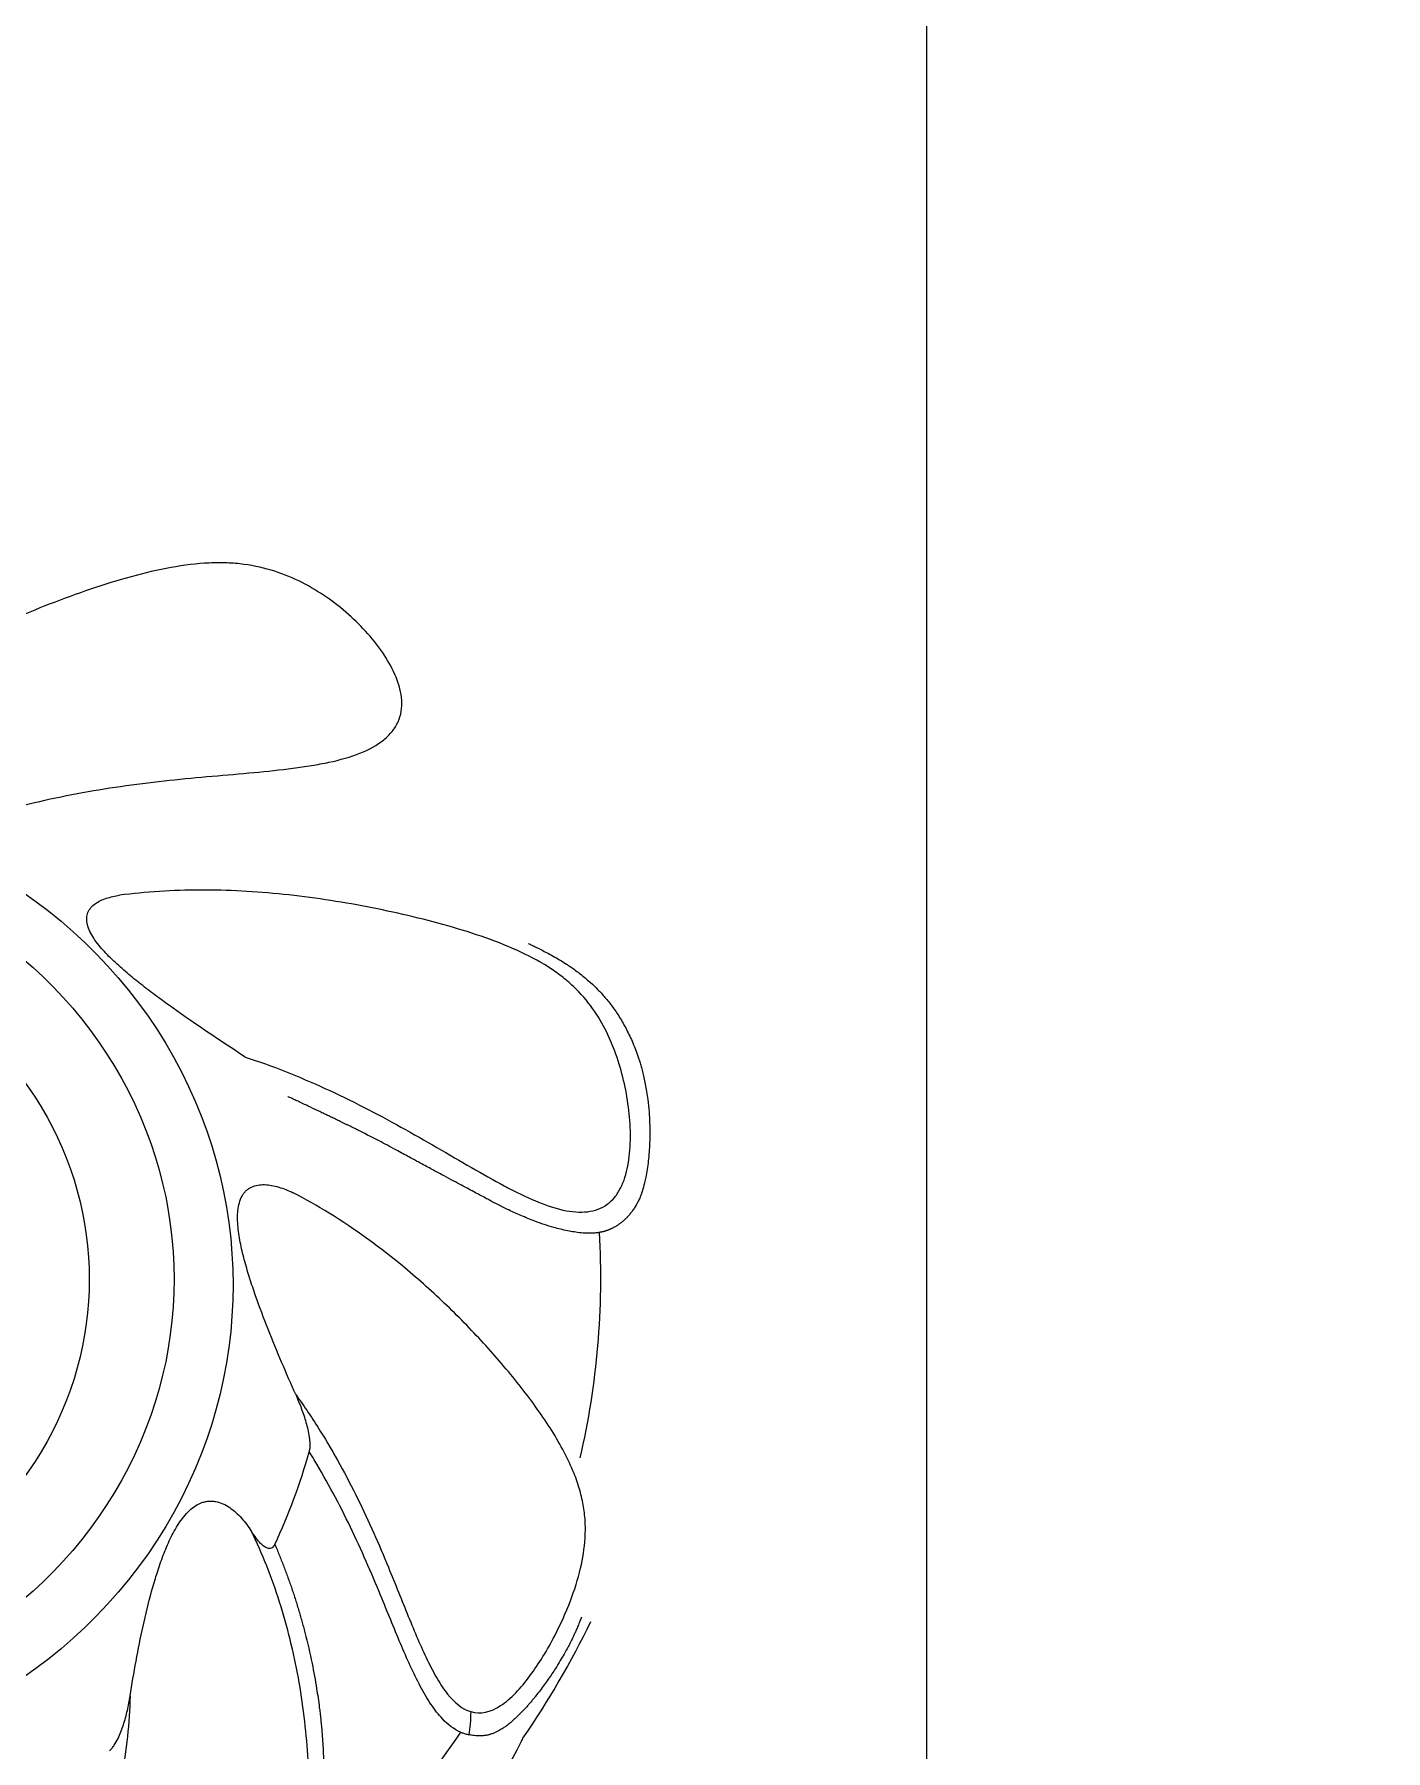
# Model space of a CAD drawing. Header units: millimetres. Extents: x -6909 to -4533, y -2578 to 782.
# Drawn here: x -5870.44 to -5864.79, y -614.87 to -607.7 of the extents above; entities that cross this region are included whole.
import ezdxf

# ---------------------------------------------------------------- set-up
doc = ezdxf.new("R2010")
doc.units = ezdxf.units.MM

msp = doc.modelspace()

# ---------------------------------------------------------------- linework, layer by layer
at = {"linetype": 'Continuous', "lineweight": 13, "extrusion": (0, 0, -1)}
for centre, major_axis, start_param in [((-5871.7149, -612.927), (2.101, 0), 4.712342), ((-5871.7149, -612.9034), (1.8542, 0), 4.712389)]:
    msp.add_ellipse(centre, major_axis=major_axis, ratio=0.960893, start_param=start_param, end_param=7.853982, dxfattribs=at)
at = {"linetype": 'Continuous', "lineweight": 18, "extrusion": (0, 0, -1)}
for centre, major_axis, ratio, start_param, end_param in [((-5871.7149, -612.9034), (-1.5, 0), 0.960893, 1.570796, 4.712389), ((-5871.7168, -612.8947), (3.639, 0), 0.960892, 6.229601, 6.500869), ((-5871.7168, -612.8947), (3.6389, 0), 0.960892, 0.574922, 0.845972)]:
    msp.add_ellipse(centre, major_axis=major_axis, ratio=ratio, start_param=start_param, end_param=end_param, dxfattribs=at)
at = {"linetype": 'Continuous', "lineweight": 13}
for points, knots in [([(-5927.8039, -636.4412), (-5927.8776, -634.3374), (-5928.0503, -628.6291), (-5928.2467, -617.4569), (-5928.2179, -606.6304), (-5928.048, -597.5948), (-5927.9082, -592.3767), (-5927.7562, -587.9978), (-5927.6186, -584.5031), (-5927.5102, -582.3186), (-5927.396, -580.5726), (-5927.2873, -579.2644), (-5927.148, -577.9593), (-5926.9707, -576.6588), (-5926.7455, -575.364), (-5926.4619, -574.0797), (-5926.1121, -572.8115), (-5925.5471, -571.1478), (-5924.6304, -569.1413), (-5922.2366, -565.4109), (-5918.7944, -562.4392), (-5914.9252, -560.1435), (-5912.4485, -558.9099), (-5910.3313, -558.0132), (-5908.6072, -557.3599), (-5907.3028, -556.9003), (-5905.9877, -556.4694), (-5904.6632, -556.0657), (-5903.3308, -555.6871), (-5901.5452, -555.2135), (-5899.2976, -554.678), (-5896.58, -554.1179), (-5892.9363, -553.47), (-5888.3525, -552.8305), (-5882.8207, -552.3027), (-5877.2717, -551.9919), (-5871.7142, -551.8932), (-5866.1567, -551.9921), (-5860.6076, -552.3024), (-5855.0759, -552.8311), (-5850.4919, -553.4704), (-5846.8481, -554.1179), (-5844.1307, -554.6787), (-5841.8831, -555.2144), (-5840.0975, -555.6878), (-5838.7649, -556.0658), (-5837.4401, -556.4688), (-5836.1248, -556.8994), (-5834.8205, -557.359), (-5833.0967, -558.013), (-5830.9804, -558.9121), (-5828.5029, -560.144), (-5824.6335, -562.4396), (-5821.192, -565.4115), (-5818.7976, -569.1421), (-5817.881, -571.1487), (-5817.3167, -572.8127), (-5816.9669, -574.0808), (-5816.6831, -575.365), (-5816.4577, -576.6598), (-5816.2806, -577.9603), (-5816.1417, -579.2655), (-5816.0334, -580.5737), (-5815.9186, -582.3198), (-5815.8126, -584.475), (-5815.7458, -586.1942), (-5815.7127, -587.0391)], [0, 0, 0, 0, 0.031621, 0.085958, 0.167893, 0.194631, 0.221369, 0.248106, 0.261475, 0.274844, 0.281529, 0.288213, 0.294898, 0.301582, 0.308267, 0.314951, 0.321636, 0.32832, 0.341689, 0.355058, 0.39505, 0.408534, 0.422017, 0.435501, 0.442243, 0.448985, 0.455727, 0.462469, 0.469211, 0.475953, 0.489437, 0.50292, 0.516404, 0.543372, 0.57034, 0.597307, 0.624275, 0.651243, 0.67821, 0.705178, 0.732146, 0.74563, 0.759114, 0.772598, 0.77934, 0.786081, 0.792823, 0.799565, 0.806307, 0.813049, 0.826533, 0.840017, 0.853501, 0.893492, 0.906861, 0.920229, 0.926914, 0.933598, 0.940282, 0.946967, 0.953651, 0.960336, 0.96702, 0.973704, 0.987073, 1, 1, 1, 1]), ([(-5866.7143, -587.1365), (-5866.7145, -587.7016), (-5866.7142, -589.386), (-5866.7145, -593.3249), (-5866.7143, -601.1962), (-5866.7144, -612.4444), (-5866.7144, -622.5666), (-5866.7144, -629.3148), (-5866.7144, -632.1266), (-5866.7144, -634.376), (-5866.7144, -635.7819), (-5866.7144, -636.9065), (-5866.7143, -637.7506), (-5866.7145, -638.3118), (-5866.7144, -638.5945)], [0, 0, 0, 0, 0.032787, 0.098361, 0.229508, 0.491803, 0.754099, 0.819672, 0.885246, 0.918033, 0.95082, 0.967213, 0.983607, 1, 1, 1, 1]), ([(-5868.6201, -614.7104), (-5868.5797, -614.7237), (-5868.5138, -614.706), (-5868.4311, -614.6346), (-5868.3516, -614.5382), (-5868.2722, -614.4072), (-5868.2026, -614.2533), (-5868.1591, -614.1171), (-5868.1412, -614.0076), (-5868.1401, -613.9213), (-5868.1468, -613.8546), (-5868.1623, -613.7856), (-5868.1889, -613.7089), (-5868.2279, -613.6255), (-5868.2802, -613.5355), (-5868.3409, -613.4454), (-5868.4305, -613.3261), (-5868.5545, -613.1798), (-5868.7178, -613.0112), (-5868.9329, -612.8177), (-5869.1507, -612.6593), (-5869.3118, -612.5679), (-5869.3627, -612.5415)], [0, 0, 0, 0, 0.076623, 0.117353, 0.158082, 0.239769, 0.304959, 0.3631, 0.414561, 0.440164, 0.465768, 0.491912, 0.518055, 0.55057, 0.583085, 0.615939, 0.648792, 0.71374, 0.778258, 0.842794, 0.950765, 1, 1, 1, 1]), ([(-5869.3518, -613.3853), (-5869.3159, -613.4347), (-5869.2216, -613.5749), (-5869.0883, -613.8193), (-5868.9718, -614.0848), (-5868.8804, -614.3164), (-5868.8154, -614.4705), (-5868.7608, -614.5749), (-5868.703, -614.6615), (-5868.655, -614.7003), (-5868.6201, -614.7104)], [0, 0, 0, 0, 0.102141, 0.281114, 0.460088, 0.594406, 0.728725, 0.796544, 0.864363, 1, 1, 1, 1]), ([(-5868.6629, -614.7961), (-5868.6609, -614.7969), (-5868.6566, -614.7987), (-5868.6498, -614.801), (-5868.6425, -614.8033), (-5868.6351, -614.8053), (-5868.6303, -614.8063), (-5868.628, -614.8068)], [0, 0, 0, 0, 0.177205, 0.376592, 0.593478, 0.806939, 1, 1, 1, 1])]:
    msp.add_open_spline(points, degree=3, knots=knots, dxfattribs=at)
at = {"linetype": 'Continuous', "lineweight": 18}
for points, knots in [([(-5870.5977, -610.9523), (-5870.5402, -610.9351), (-5870.4817, -610.9195), (-5870.3632, -610.8916), (-5870.2432, -610.8669), (-5870.1219, -610.8479), (-5870.0006, -610.8311), (-5869.94, -610.8239), (-5869.8196, -610.811), (-5869.7599, -610.8054), (-5869.6419, -610.7949), (-5869.5838, -610.79), (-5869.4707, -610.7794), (-5869.4159, -610.7738), (-5869.337, -610.7635), (-5869.3112, -610.7598), (-5869.2611, -610.7515), (-5869.2366, -610.747), (-5869.1658, -610.7319), (-5869.122, -610.7197), (-5869.0446, -610.689), (-5869.011, -610.6703), (-5868.9704, -610.6374), (-5868.9585, -610.6256), (-5868.9384, -610.6004), (-5868.9302, -610.587), (-5868.9176, -610.5589), (-5868.9133, -610.5442), (-5868.9084, -610.5139), (-5868.9077, -610.4984), (-5868.9107, -610.4511), (-5868.9192, -610.4188), (-5868.9449, -610.355), (-5868.9619, -610.3236), (-5869.002, -610.2626), (-5869.025, -610.2331), (-5869.075, -610.1765), (-5869.1294, -610.1223), (-5869.1907, -610.0741), (-5869.2554, -610.0295), (-5869.2895, -610.009), (-5869.3615, -609.9725), (-5869.3994, -609.9566), (-5869.4802, -609.9306), (-5869.523, -609.9207), (-5869.5914, -609.9117), (-5869.6149, -609.9097), (-5869.6634, -609.9078), (-5869.6884, -609.9079), (-5869.7651, -609.9114), (-5869.8185, -609.918), (-5869.9279, -609.9378), (-5869.9838, -609.951), (-5870.0964, -609.9818), (-5870.153, -609.9994), (-5870.2663, -610.0378), (-5870.3229, -610.0585), (-5870.4355, -610.1023), (-5870.4915, -610.1255), (-5870.6579, -610.1982), (-5870.7668, -610.251), (-5870.9766, -610.3654), (-5871.0774, -610.427), (-5871.2668, -610.5587), (-5871.3554, -610.6288), (-5871.4361, -610.7025)], [0, 0, 0, 0, 0.03125, 0.03125, 0.0625, 0.09375, 0.09375, 0.125, 0.125, 0.15625, 0.15625, 0.1875, 0.1875, 0.21875, 0.21875, 0.234375, 0.234375, 0.25, 0.25, 0.28125, 0.28125, 0.3125, 0.3125, 0.328125, 0.328125, 0.34375, 0.34375, 0.359375, 0.359375, 0.375, 0.375, 0.40625, 0.40625, 0.4375, 0.4375, 0.46875, 0.46875, 0.5, 0.53125, 0.53125, 0.5625, 0.5625, 0.59375, 0.59375, 0.625, 0.625, 0.640625, 0.640625, 0.65625, 0.65625, 0.6875, 0.6875, 0.71875, 0.71875, 0.75, 0.75, 0.78125, 0.78125, 0.8125, 0.8125, 0.875, 0.875, 0.9375, 0.9375, 1, 1, 1, 1]), ([(-5869.563, -611.9742), (-5869.5066, -611.9925), (-5869.4505, -612.0127), (-5869.3392, -612.0566), (-5869.2288, -612.1039), (-5869.1211, -612.1564), (-5869.0151, -612.2106), (-5868.963, -612.2386), (-5868.8607, -612.2952), (-5868.8105, -612.3239), (-5868.7122, -612.381), (-5868.6641, -612.4092), (-5868.5705, -612.4631), (-5868.525, -612.4888), (-5868.4588, -612.5238), (-5868.437, -612.5349), (-5868.3943, -612.5556), (-5868.3733, -612.5653), (-5868.3114, -612.5916), (-5868.2719, -612.6054), (-5868.1979, -612.6218), (-5868.1632, -612.6245), (-5868.1163, -612.6189), (-5868.1015, -612.6154), (-5868.0739, -612.6051), (-5868.0611, -612.5982), (-5868.0378, -612.5813), (-5868.0273, -612.5712), (-5868.0086, -612.5484), (-5868.0004, -612.5356), (-5867.9792, -612.4941), (-5867.9694, -612.4622), (-5867.9565, -612.3944), (-5867.9532, -612.3587), (-5867.9518, -612.2856), (-5867.9536, -612.2484), (-5867.9612, -612.1738), (-5867.9729, -612.0991), (-5867.9922, -612.0258), (-5868.0155, -611.9537), (-5868.0292, -611.9183), (-5868.0616, -611.8492), (-5868.0803, -611.8156), (-5868.1245, -611.7506), (-5868.1498, -611.7194), (-5868.1944, -611.6751), (-5868.2104, -611.6608), (-5868.2446, -611.633), (-5868.2629, -611.6196), (-5868.321, -611.5811), (-5868.3642, -611.5575), (-5868.4566, -611.5142), (-5868.506, -611.4945), (-5868.6085, -611.4581), (-5868.6617, -611.4414), (-5868.7705, -611.4105), (-5868.8261, -611.3961), (-5868.9388, -611.3696), (-5868.9959, -611.3574), (-5869.1686, -611.3242), (-5869.2855, -611.3065), (-5869.5194, -611.2823), (-5869.6363, -611.2759), (-5869.8662, -611.2765), (-5869.9792, -611.2836), (-5870.0883, -611.298)], [0, 0, 0, 0, 0.03125, 0.03125, 0.0625, 0.09375, 0.09375, 0.125, 0.125, 0.15625, 0.15625, 0.1875, 0.1875, 0.21875, 0.21875, 0.234375, 0.234375, 0.25, 0.25, 0.28125, 0.28125, 0.3125, 0.3125, 0.328125, 0.328125, 0.34375, 0.34375, 0.359375, 0.359375, 0.375, 0.375, 0.40625, 0.40625, 0.4375, 0.4375, 0.46875, 0.46875, 0.5, 0.53125, 0.53125, 0.5625, 0.5625, 0.59375, 0.59375, 0.625, 0.625, 0.640625, 0.640625, 0.65625, 0.65625, 0.6875, 0.6875, 0.71875, 0.71875, 0.75, 0.75, 0.78125, 0.78125, 0.8125, 0.8125, 0.875, 0.875, 0.9375, 0.9375, 1, 1, 1, 1]), ([(-5869.563, -611.9742), (-5869.6032, -611.9481), (-5869.6433, -611.9216), (-5869.7237, -611.8679), (-5869.7639, -611.8405), (-5869.8443, -611.7847), (-5869.8845, -611.7561), (-5869.9446, -611.7117), (-5869.9645, -611.6967), (-5870.0039, -611.6662), (-5870.0234, -611.6507), (-5870.0617, -611.6189), (-5870.0806, -611.6026), (-5870.1175, -611.5688), (-5870.1352, -611.5514), (-5870.16, -611.5245), (-5870.168, -611.5153), (-5870.1829, -611.4968), (-5870.1898, -611.4874), (-5870.2023, -611.4685), (-5870.2079, -611.459), (-5870.2171, -611.4396), (-5870.2207, -611.43), (-5870.2241, -611.416), (-5870.225, -611.4114), (-5870.2259, -611.4023), (-5870.2261, -611.3979), (-5870.2256, -611.3893), (-5870.2251, -611.3852), (-5870.2233, -611.3772), (-5870.2221, -611.3733), (-5870.2174, -611.3622), (-5870.2132, -611.3555), (-5870.203, -611.3434), (-5870.1969, -611.338), (-5870.1767, -611.3235), (-5870.1609, -611.3163), (-5870.135, -611.3077), (-5870.126, -611.3053), (-5870.1075, -611.3011), (-5870.098, -611.2994), (-5870.0883, -611.298)], [0, 0, 0, 0, 0.125, 0.125, 0.25, 0.25, 0.375, 0.375, 0.4375, 0.4375, 0.5, 0.5, 0.5625, 0.5625, 0.625, 0.625, 0.65625, 0.65625, 0.6875, 0.6875, 0.71875, 0.71875, 0.75, 0.75, 0.765625, 0.765625, 0.78125, 0.78125, 0.796875, 0.796875, 0.8125, 0.8125, 0.84375, 0.84375, 0.875, 0.875, 0.9375, 0.9375, 0.96875, 0.96875, 1, 1, 1, 1]), ([(-5868.3803, -611.499), (-5868.3749, -611.5016), (-5868.3632, -611.5071), (-5868.3446, -611.5161), (-5868.3235, -611.5267), (-5868.3002, -611.5388), (-5868.2748, -611.5527), (-5868.2476, -611.5685), (-5868.2253, -611.5824), (-5868.2066, -611.5946), (-5868.1903, -611.6058), (-5868.1696, -611.6209), (-5868.1451, -611.6401), (-5868.1177, -611.6637), (-5868.0882, -611.692), (-5868.0576, -611.7254), (-5868.0268, -611.7641), (-5867.9966, -611.8085), (-5867.9679, -611.8589), (-5867.9413, -611.9156), (-5867.9237, -611.9619), (-5867.9129, -611.9952), (-5867.9073, -612.014), (-5867.9015, -612.0356), (-5867.8957, -612.0602), (-5867.8899, -612.0878), (-5867.8845, -612.1185), (-5867.8789, -612.1574), (-5867.8744, -612.2017), (-5867.8718, -612.248), (-5867.8711, -612.2878), (-5867.8718, -612.3377), (-5867.8756, -612.3982), (-5867.8837, -612.4549), (-5867.8922, -612.4971), (-5867.8987, -612.5221), (-5867.9056, -612.5436), (-5867.9108, -612.5575), (-5867.9155, -612.5683), (-5867.9199, -612.5773), (-5867.9243, -612.5857), (-5867.9288, -612.5938), (-5867.9335, -612.6015), (-5867.9382, -612.6089), (-5867.943, -612.6159), (-5867.9479, -612.6225), (-5867.9528, -612.6288), (-5867.9578, -612.6348), (-5867.9628, -612.6404), (-5867.9678, -612.6458), (-5867.9728, -612.6508), (-5867.9778, -612.6555), (-5867.9828, -612.6599), (-5867.9877, -612.664), (-5867.9926, -612.6679), (-5867.9974, -612.6715), (-5868.0022, -612.6749), (-5868.0069, -612.678), (-5868.0115, -612.6809), (-5868.016, -612.6835), (-5868.0205, -612.686), (-5868.0248, -612.6883), (-5868.029, -612.6904), (-5868.0331, -612.6924), (-5868.0371, -612.6941), (-5868.0409, -612.6958), (-5868.0446, -612.6972), (-5868.0482, -612.6986), (-5868.0516, -612.6998), (-5868.0549, -612.7009), (-5868.0581, -612.7019), (-5868.061, -612.7028), (-5868.0639, -612.7036), (-5868.0665, -612.7043), (-5868.069, -612.7049), (-5868.0714, -612.7055), (-5868.0736, -612.706), (-5868.0756, -612.7064), (-5868.0774, -612.7067), (-5868.079, -612.707), (-5868.0805, -612.7072), (-5868.0818, -612.7074), (-5868.0827, -612.7074), (-5868.083, -612.7075)], [0, 0, 0, 0, 0.012304, 0.026714, 0.04321, 0.061772, 0.082358, 0.104908, 0.129339, 0.139283, 0.153763, 0.172631, 0.195647, 0.222467, 0.252741, 0.286114, 0.32219, 0.360529, 0.400791, 0.442789, 0.486449, 0.496954, 0.509112, 0.522887, 0.538241, 0.555143, 0.573567, 0.593492, 0.624286, 0.651019, 0.673851, 0.692872, 0.737267, 0.778613, 0.792779, 0.813249, 0.824739, 0.833853, 0.840593, 0.846835, 0.852958, 0.858961, 0.864849, 0.870621, 0.87628, 0.881823, 0.88725, 0.89256, 0.897751, 0.902822, 0.907771, 0.912599, 0.917304, 0.921885, 0.926343, 0.930678, 0.93489, 0.93898, 0.942947, 0.94679, 0.950511, 0.954107, 0.957579, 0.960926, 0.964147, 0.967243, 0.970211, 0.973053, 0.975766, 0.978351, 0.980808, 0.983134, 0.985331, 0.987396, 0.98933, 0.991132, 0.992801, 0.994336, 0.995738, 0.997006, 0.998139, 0.999137, 1, 1, 1, 1]), ([(-5868.083, -612.7075), (-5868.0841, -612.7077), (-5868.0867, -612.7083), (-5868.0915, -612.709), (-5868.098, -612.7098), (-5868.1061, -612.7104), (-5868.116, -612.7109), (-5868.1335, -612.711), (-5868.1576, -612.7096), (-5868.1872, -612.7059), (-5868.2255, -612.6989), (-5868.2802, -612.6855), (-5868.3452, -612.6636), (-5868.408, -612.6381), (-5868.4587, -612.6149), (-5868.5016, -612.5938), (-5868.5341, -612.5769), (-5868.5598, -612.5631), (-5868.5824, -612.551), (-5868.608, -612.5374), (-5868.6365, -612.5221), (-5868.668, -612.5052), (-5868.7032, -612.4864), (-5868.743, -612.465), (-5868.7883, -612.4404), (-5868.832, -612.4169), (-5868.8779, -612.392), (-5868.9302, -612.3636), (-5869.0009, -612.3259), (-5869.0575, -612.2968), (-5869.0936, -612.2787), (-5869.1026, -612.2742), (-5869.1122, -612.2695), (-5869.1204, -612.2654), (-5869.1273, -612.2621), (-5869.1325, -612.2595), (-5869.1379, -612.2569), (-5869.1434, -612.2543), (-5869.1489, -612.2516), (-5869.1545, -612.2489), (-5869.1601, -612.2462), (-5869.1704, -612.2413), (-5869.1852, -612.2341), (-5869.2044, -612.2249), (-5869.2233, -612.2158), (-5869.2419, -612.2069), (-5869.2672, -612.1949), (-5869.3005, -612.179), (-5869.3336, -612.1632), (-5869.3581, -612.1518), (-5869.3711, -612.1459), (-5869.3795, -612.142), (-5869.3837, -612.1402), (-5869.385, -612.1397)], [0, 0, 0, 0, 0.002665, 0.00667, 0.01203, 0.018769, 0.026913, 0.036498, 0.061768, 0.085704, 0.108178, 0.153666, 0.216158, 0.262214, 0.302514, 0.33663, 0.364224, 0.379991, 0.397917, 0.418034, 0.440369, 0.464947, 0.491784, 0.522452, 0.557324, 0.596414, 0.622707, 0.662469, 0.715751, 0.782536, 0.788774, 0.795425, 0.802448, 0.809801, 0.813589, 0.817444, 0.821361, 0.825335, 0.829361, 0.833433, 0.837548, 0.841702, 0.855884, 0.869835, 0.883555, 0.897045, 0.910304, 0.938481, 0.969391, 0.981931, 0.991207, 0.997228, 1, 1, 1, 1]), ([(-5869.3518, -613.3853), (-5869.3718, -613.3404), (-5869.3915, -613.2952), (-5869.4301, -613.2043), (-5869.449, -613.1585), (-5869.4855, -613.0661), (-5869.5031, -613.0195), (-5869.5279, -612.9486), (-5869.5359, -612.9249), (-5869.5509, -612.8773), (-5869.558, -612.8535), (-5869.571, -612.8056), (-5869.5769, -612.7816), (-5869.5867, -612.7332), (-5869.5906, -612.7091), (-5869.594, -612.6733), (-5869.5947, -612.6614), (-5869.595, -612.6381), (-5869.5946, -612.6268), (-5869.5923, -612.6047), (-5869.5904, -612.5939), (-5869.5848, -612.5734), (-5869.581, -612.564), (-5869.5739, -612.5511), (-5869.5713, -612.547), (-5869.5655, -612.5394), (-5869.5624, -612.5359), (-5869.5557, -612.5296), (-5869.5522, -612.5268), (-5869.5446, -612.5217), (-5869.5407, -612.5194), (-5869.5282, -612.5136), (-5869.5195, -612.511), (-5869.5012, -612.5078), (-5869.4916, -612.5073), (-5869.4625, -612.5082), (-5869.4427, -612.5121), (-5869.4127, -612.521), (-5869.4026, -612.5246), (-5869.3826, -612.5324), (-5869.3726, -612.5368), (-5869.3627, -612.5415)], [0, 0, 0, 0, 0.125, 0.125, 0.25, 0.25, 0.375, 0.375, 0.4375, 0.4375, 0.5, 0.5, 0.5625, 0.5625, 0.625, 0.625, 0.65625, 0.65625, 0.6875, 0.6875, 0.71875, 0.71875, 0.75, 0.75, 0.765625, 0.765625, 0.78125, 0.78125, 0.796875, 0.796875, 0.8125, 0.8125, 0.84375, 0.84375, 0.875, 0.875, 0.9375, 0.9375, 0.96875, 0.96875, 1, 1, 1, 1]), ([(-5869.3518, -613.3853), (-5869.3434, -613.4041), (-5869.3356, -613.4231), (-5869.3212, -613.4618), (-5869.3146, -613.4815), (-5869.3034, -613.5212), (-5869.2987, -613.5413), (-5869.2949, -613.567), (-5869.2943, -613.5722), (-5869.2933, -613.5826), (-5869.293, -613.5879), (-5869.2927, -613.5984), (-5869.2928, -613.6037), (-5869.2937, -613.6141), (-5869.2945, -613.6193), (-5869.296, -613.6241)], [0, 0, 0, 0, 0.25, 0.25, 0.5, 0.5, 0.75, 0.75, 0.8125, 0.8125, 0.875, 0.875, 0.9375, 0.9375, 1, 1, 1, 1]), ([(-5868.6628, -614.7963), (-5868.6896, -614.7847), (-5868.7324, -614.7522), (-5868.7868, -614.6817), (-5868.8458, -614.5807), (-5868.9135, -614.4302), (-5869.0048, -614.2022), (-5869.1186, -613.9392), (-5869.2252, -613.7378), (-5869.2881, -613.6356), (-5869.2952, -613.6243)], [0, 0, 0, 0, 0.108406, 0.18548, 0.262553, 0.415201, 0.567849, 0.771245, 0.974641, 1, 1, 1, 1]), ([(-5870.0442, -614.6451), (-5870.0366, -614.5963), (-5870.0283, -614.5476), (-5870.0104, -614.4503), (-5870.0007, -614.4017), (-5869.9793, -614.3047), (-5869.9677, -614.2562), (-5869.9478, -614.1838), (-5869.9408, -614.1598), (-5869.9257, -614.1123), (-5869.9177, -614.0887), (-5869.9003, -614.0423), (-5869.8909, -614.0194), (-5869.87, -613.9744), (-5869.8586, -613.9527), (-5869.8393, -613.9219), (-5869.8324, -613.9119), (-5869.818, -613.8931), (-5869.8104, -613.8843), (-5869.7943, -613.868), (-5869.7856, -613.8605), (-5869.7672, -613.8475), (-5869.7577, -613.8422), (-5869.7427, -613.8363), (-5869.7376, -613.8346), (-5869.7273, -613.8321), (-5869.7221, -613.8312), (-5869.7118, -613.8302), (-5869.7066, -613.8301), (-5869.6962, -613.8306), (-5869.691, -613.8312), (-5869.6756, -613.8341), (-5869.6656, -613.8374), (-5869.6463, -613.8459), (-5869.6369, -613.8513), (-5869.61, -613.8697), (-5869.5938, -613.8848), (-5869.5711, -613.9102), (-5869.5639, -613.9191), (-5869.55, -613.9376), (-5869.5434, -613.9471), (-5869.537, -613.9569)], [0, 0, 0, 0, 0.125, 0.125, 0.25, 0.25, 0.375, 0.375, 0.4375, 0.4375, 0.5, 0.5, 0.5625, 0.5625, 0.625, 0.625, 0.65625, 0.65625, 0.6875, 0.6875, 0.71875, 0.71875, 0.75, 0.75, 0.765625, 0.765625, 0.78125, 0.78125, 0.796875, 0.796875, 0.8125, 0.8125, 0.84375, 0.84375, 0.875, 0.875, 0.9375, 0.9375, 0.96875, 0.96875, 1, 1, 1, 1]), ([(-5870.0443, -614.6451), (-5870.046, -614.7015), (-5870.0498, -614.7583), (-5870.0614, -614.8718), (-5870.0768, -614.9853), (-5870.0988, -615.0976), (-5870.1235, -615.2085), (-5870.1372, -615.2633), (-5870.1663, -615.3711), (-5870.1818, -615.4241), (-5870.2135, -615.5276), (-5870.2297, -615.5782), (-5870.261, -615.6756), (-5870.2761, -615.7225), (-5870.2966, -615.7895), (-5870.303, -615.8112), (-5870.3149, -615.8535), (-5870.3204, -615.874), (-5870.3348, -615.9334), (-5870.3417, -615.9699), (-5870.3457, -616.0184), (-5870.346, -616.0335), (-5870.3442, -616.0614), (-5870.3421, -616.0741), (-5870.3352, -616.097), (-5870.3304, -616.1071), (-5870.3182, -616.1246), (-5870.3108, -616.1319), (-5870.2934, -616.1435), (-5870.2834, -616.1478), (-5870.2611, -616.1535), (-5870.2489, -616.155), (-5870.2227, -616.1554), (-5870.2088, -616.1544), (-5870.1797, -616.1505), (-5870.1645, -616.1475), (-5870.1178, -616.1363), (-5870.0849, -616.1256), (-5870.0178, -616.1005), (-5869.9836, -616.0859), (-5869.9149, -616.0539), (-5869.8805, -616.0366), (-5869.812, -615.9995), (-5869.778, -615.9799), (-5869.7111, -615.9383), (-5869.6782, -615.9163), (-5869.6141, -615.8693), (-5869.5829, -615.8443), (-5869.5237, -615.79), (-5869.4957, -615.7607), (-5869.4444, -615.6959), (-5869.4211, -615.6604), (-5869.3811, -615.5828), (-5869.3644, -615.5408), (-5869.3371, -615.452), (-5869.3265, -615.4053), (-5869.3103, -615.3086), (-5869.3048, -615.2587), (-5869.2977, -615.1567), (-5869.2961, -615.1046), (-5869.2963, -614.9993), (-5869.2981, -614.946), (-5869.3083, -614.7851), (-5869.3214, -614.6766), (-5869.3604, -614.4619), (-5869.3864, -614.3557), (-5869.4518, -614.1501), (-5869.4912, -614.0507), (-5869.5371, -613.9569)], [0, 0, 0, 0, 0.03125, 0.03125, 0.0625, 0.09375, 0.09375, 0.125, 0.125, 0.15625, 0.15625, 0.1875, 0.1875, 0.21875, 0.21875, 0.234375, 0.234375, 0.25, 0.25, 0.28125, 0.28125, 0.296875, 0.296875, 0.3125, 0.3125, 0.328125, 0.328125, 0.34375, 0.34375, 0.359375, 0.359375, 0.375, 0.375, 0.390625, 0.390625, 0.40625, 0.40625, 0.4375, 0.4375, 0.46875, 0.46875, 0.5, 0.5, 0.53125, 0.53125, 0.5625, 0.5625, 0.59375, 0.59375, 0.625, 0.625, 0.65625, 0.65625, 0.6875, 0.6875, 0.71875, 0.71875, 0.75, 0.75, 0.78125, 0.78125, 0.8125, 0.8125, 0.875, 0.875, 0.9375, 0.9375, 1, 1, 1, 1]), ([(-5869.4396, -614.0113), (-5869.4409, -614.0141), (-5869.4425, -614.0167), (-5869.4462, -614.0215), (-5869.4483, -614.0236), (-5869.453, -614.0268), (-5869.4555, -614.0278), (-5869.4608, -614.0288), (-5869.4635, -614.0288), (-5869.4688, -614.0278), (-5869.4714, -614.027), (-5869.4763, -614.0248), (-5869.4786, -614.0235), (-5869.4855, -614.0191), (-5869.4899, -614.0155), (-5869.4982, -614.0077), (-5869.5021, -614.0036), (-5869.5097, -613.9949), (-5869.5133, -613.9904), (-5869.5239, -613.9765), (-5869.5306, -613.9669), (-5869.5371, -613.9569)], [0, 0, 0, 0, 0.0625, 0.0625, 0.125, 0.125, 0.1875, 0.1875, 0.25, 0.25, 0.3125, 0.3125, 0.375, 0.375, 0.5, 0.5, 0.625, 0.625, 0.75, 0.75, 1, 1, 1, 1]), ([(-5869.4394, -614.0113), (-5869.4363, -614.0186), (-5869.43, -614.0332), (-5869.4209, -614.0552), (-5869.412, -614.0773), (-5869.4032, -614.0996), (-5869.3947, -614.1221), (-5869.3863, -614.1448), (-5869.3781, -614.1676), (-5869.3701, -614.1906), (-5869.3623, -614.2138), (-5869.3547, -614.2371), (-5869.3474, -614.2605), (-5869.3402, -614.2841), (-5869.3332, -614.3079), (-5869.3264, -614.3317), (-5869.3198, -614.3558), (-5869.3042, -614.4149), (-5869.2843, -614.5012), (-5869.2654, -614.6056), (-5869.254, -614.6842), (-5869.2478, -614.7364), (-5869.2443, -614.771), (-5869.2421, -614.7969), (-5869.2402, -614.8229), (-5869.2385, -614.8488), (-5869.237, -614.8747), (-5869.2358, -614.9006), (-5869.2348, -614.9265), (-5869.2341, -614.9523), (-5869.2337, -614.9781), (-5869.2335, -615.0038), (-5869.2336, -615.0295), (-5869.234, -615.0551), (-5869.2346, -615.0806), (-5869.2355, -615.106), (-5869.2367, -615.1314), (-5869.2382, -615.1567), (-5869.2402, -615.1839), (-5869.2431, -615.2151), (-5869.2474, -615.2519), (-5869.2533, -615.2943), (-5869.261, -615.3396), (-5869.2699, -615.3841), (-5869.2791, -615.4241), (-5869.2881, -615.4584), (-5869.2963, -615.4873), (-5869.3017, -615.5046), (-5869.3041, -615.5124)], [0, 0, 0, 0, 0.014189, 0.028457, 0.042802, 0.057225, 0.071726, 0.086306, 0.100964, 0.1157, 0.130515, 0.145408, 0.16038, 0.175431, 0.190561, 0.205769, 0.221057, 0.236424, 0.318692, 0.38542, 0.435867, 0.469523, 0.486065, 0.502794, 0.519565, 0.536378, 0.553233, 0.570129, 0.587068, 0.604048, 0.621069, 0.638131, 0.655235, 0.672381, 0.689568, 0.706798, 0.724071, 0.741386, 0.758777, 0.780366, 0.80615, 0.836112, 0.870228, 0.903799, 0.933568, 0.959507, 0.981633, 1, 1, 1, 1]), ([(-5868.157, -614.3157), (-5868.1605, -614.3247), (-5868.1664, -614.3399), (-5868.175, -614.3605), (-5868.1821, -614.3768), (-5868.1883, -614.3907), (-5868.1937, -614.4022), (-5868.1981, -614.4114), (-5868.2013, -614.4179), (-5868.2049, -614.4247), (-5868.21, -614.4345), (-5868.2185, -614.4502), (-5868.2306, -614.4718), (-5868.2465, -614.499), (-5868.2635, -614.5266), (-5868.2805, -614.5526), (-5868.2962, -614.5757), (-5868.3126, -614.5989), (-5868.3299, -614.6221), (-5868.3451, -614.6415), (-5868.3578, -614.6571), (-5868.3677, -614.6691), (-5868.3779, -614.681), (-5868.3884, -614.6928), (-5868.3992, -614.7045), (-5868.4103, -614.716), (-5868.4216, -614.7273), (-5868.4333, -614.7384), (-5868.4453, -614.7492), (-5868.4575, -614.7597), (-5868.467, -614.7673), (-5868.474, -614.7725), (-5868.4789, -614.7758), (-5868.4851, -614.7798), (-5868.4927, -614.7845), (-5868.5018, -614.7896), (-5868.5122, -614.7949), (-5868.5241, -614.8003), (-5868.5337, -614.8041), (-5868.5408, -614.8064), (-5868.5456, -614.8077), (-5868.5518, -614.8091), (-5868.5593, -614.8104), (-5868.5681, -614.8115), (-5868.5795, -614.8122), (-5868.5922, -614.812), (-5868.6056, -614.8108), (-5868.6173, -614.8091), (-5868.6245, -614.8075), (-5868.6279, -614.8068)], [0, 0, 0, 0, 0.039493, 0.066652, 0.090198, 0.110216, 0.126772, 0.139918, 0.149694, 0.154955, 0.168848, 0.191302, 0.222217, 0.261466, 0.308911, 0.342607, 0.377085, 0.412368, 0.448494, 0.485511, 0.504913, 0.524578, 0.5445, 0.564676, 0.585105, 0.605788, 0.626728, 0.647929, 0.6694, 0.691153, 0.713207, 0.719231, 0.727661, 0.738515, 0.751811, 0.767565, 0.785793, 0.806512, 0.82974, 0.835798, 0.844407, 0.855574, 0.869305, 0.885604, 0.904485, 0.932682, 0.958, 0.980444, 1, 1, 1, 1]), ([(-5870.131, -614.8737), (-5870.1269, -614.8705), (-5870.1232, -614.8668), (-5870.1164, -614.8588), (-5870.1133, -614.8546), (-5870.1046, -614.8416), (-5870.0995, -614.8323), (-5870.0858, -614.8043), (-5870.0785, -614.785), (-5870.0659, -614.7458), (-5870.0605, -614.7259), (-5870.0513, -614.6856), (-5870.0475, -614.6654), (-5870.0443, -614.6451)], [0, 0, 0, 0, 0.0625, 0.0625, 0.125, 0.125, 0.25, 0.25, 0.5, 0.5, 0.75, 0.75, 1, 1, 1, 1]), ([(-5868.403, -614.8216), (-5868.406, -614.8279), (-5868.5703, -615.1678), (-5869.0816, -615.6087), (-5869.701, -616.0447), (-5870.0579, -616.1963), (-5870.1702, -616.238)], [0, 0, 0, 0, 0.009125, 0.496425, 0.84529, 1, 1, 1, 1])]:
    msp.add_open_spline(points, degree=3, knots=knots, dxfattribs=at)
for points in [[(-5869.4396, -614.0113), (-5869.3803, -613.8865), (-5869.3322, -613.7568), (-5869.296, -613.6242)], [(-5868.1187, -614.3355), (-5868.2005, -614.502), (-5868.2952, -614.6638), (-5868.403, -614.8216)], [(-5868.6201, -614.7104), (-5868.6203, -614.728), (-5868.622, -614.7632), (-5868.6257, -614.7937), (-5868.6279, -614.8068)]]:
    msp.add_open_spline(points, degree=3, dxfattribs=at)

doc.saveas('drawing.dxf')
